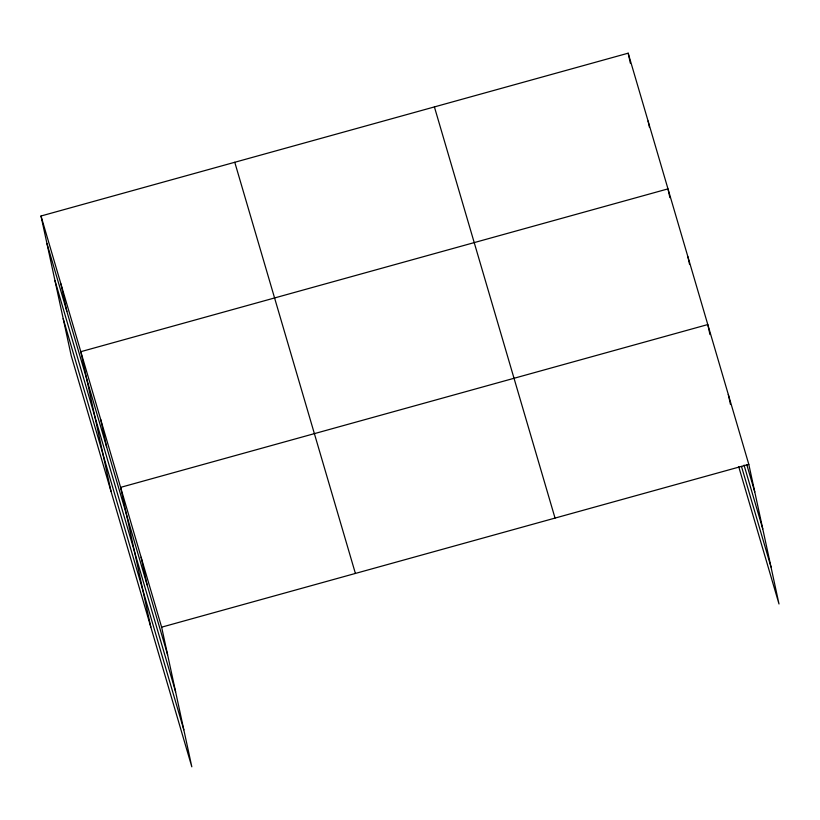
<?xml version="1.0" encoding="UTF-8"?>
<svg xmlns="http://www.w3.org/2000/svg" width="820" height="820" viewBox="0 0 820 820"><rect width="100%" height="100%" fill="white"/><g stroke="black" fill="none" stroke-linecap="round" stroke-linejoin="round"><path stroke-width="1.23" d="M41 216.008L161.632 627.167L191.818 766.813L71.196 355.644L41 216.008L628.181 53.187L748.803 464.356L779 603.991L738.707 466.652M161.632 627.167L748.803 464.356M746.846 464.899L754.759 491.877M744.047 465.114L762.754 528.88M741.495 466.447L771.005 566.999M434.405 106.918L555.037 518.076M234.766 162.278L355.398 573.436M46.955 243.53L167.577 654.688M54.95 280.532L175.583 691.691M63.191 318.652L183.823 729.81M728.303 394.451L730.466 404.465M709.956 334.57L707.793 324.556L120.612 487.367L150.808 627.013M687.888 256.711L689.518 264.224M669.878 197.63L667.982 188.877L80.811 351.688L110.997 491.334M648.087 121.032L649.43 127.284M628.181 53.187L630.344 63.201M141.122 557.272L147.077 584.793M100.716 419.532L106.661 447.054M60.905 283.843L66.85 311.374"/></g></svg>
